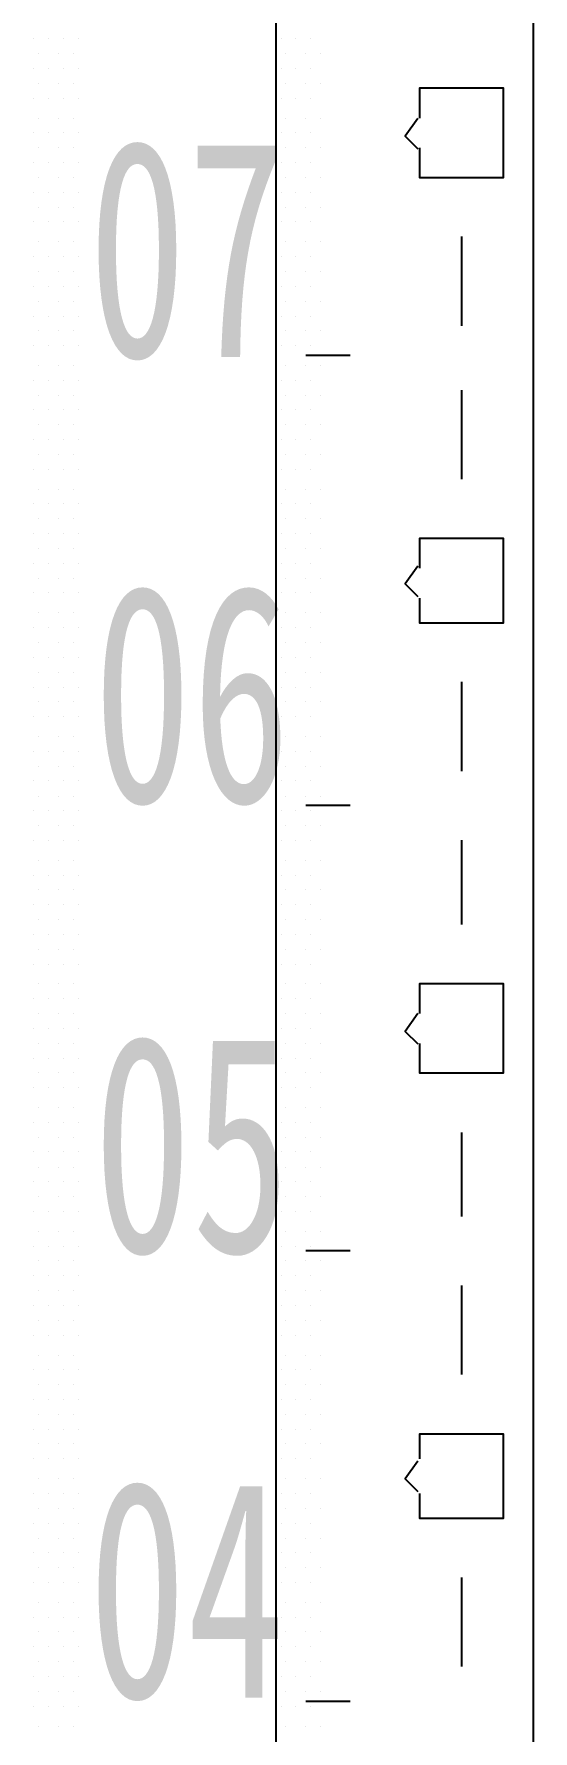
# Model space of a CAD drawing. Header units: metres. Extents: x 17 to 1264, y 17 to 859.
# Drawn here: x 123.98 to 138.52, y 181.73 to 231.12 of the extents above; entities that cross this region are included whole.
import ezdxf

# ---------------------------------------------------------------- set-up
doc = ezdxf.new("R2010")
doc.units = ezdxf.units.M
for name, color, linetype in [('LINES', 7, 'Continuous'), ('POLYLINES', 4, 'Continuous'), ('TEXTS', 3, 'Continuous')]:
    doc.layers.add(name, color=color, linetype=linetype)

msp = doc.modelspace()

# ---------------------------------------------------------------- linework, layer by layer
at = {"layer": 'LINES'}
for p, q in [((123.98, 230.98), (123.98, 230.98)), ((124.41, 230.98), (124.41, 230.98)), ((124.84, 230.98), (124.84, 230.98)), ((125.27, 230.98), (125.27, 230.98)), ((131.18, 230.98), (131.18, 230.98)), ((131.61, 230.98), (131.61, 230.98)), ((132.04, 230.98), (132.04, 230.98)), ((124.12, 230.54), (124.12, 230.54)), ((124.7, 230.54), (124.7, 230.54)), ((125.13, 230.54), (125.13, 230.54)), ((131.32, 230.54), (131.32, 230.54)), ((131.9, 230.54), (131.9, 230.54)), ((132.33, 230.54), (132.33, 230.54)), ((123.98, 230.11), (123.98, 230.11)), ((124.41, 230.11), (124.41, 230.11)), ((124.84, 230.11), (124.84, 230.11)), ((125.27, 230.11), (125.27, 230.11)), ((131.18, 230.11), (131.18, 230.11)), ((131.61, 230.11), (131.61, 230.11)), ((132.04, 230.11), (132.04, 230.11)), ((123.98, 229.25), (123.98, 229.25)), ((124.12, 229.68), (124.12, 229.68)), ((124.41, 229.25), (124.41, 229.25)), ((124.7, 229.68), (124.7, 229.68)), ((124.84, 229.25), (124.84, 229.25)), ((125.13, 229.68), (125.13, 229.68)), ((125.27, 229.25), (125.27, 229.25)), ((131.18, 229.25), (131.18, 229.25)), ((131.32, 229.68), (131.32, 229.68)), ((131.61, 229.25), (131.61, 229.25)), ((131.9, 229.68), (131.9, 229.68)), ((132.04, 229.25), (132.04, 229.25)), ((132.33, 229.68), (132.33, 229.68)), ((123.98, 228.24), (123.98, 228.24)), ((124.12, 228.67), (124.12, 228.67)), ((124.41, 228.24), (124.41, 228.24)), ((124.7, 228.67), (124.7, 228.67)), ((124.84, 228.24), (124.84, 228.24)), ((125.13, 228.67), (125.13, 228.67)), ((125.27, 228.24), (125.27, 228.24)), ((131.18, 228.24), (131.18, 228.24)), ((131.32, 228.67), (131.32, 228.67)), ((131.61, 228.24), (131.61, 228.24)), ((131.9, 228.67), (131.9, 228.67)), ((132.04, 228.24), (132.04, 228.24)), ((132.33, 228.67), (132.33, 228.67)), ((124.12, 227.81), (124.12, 227.81)), ((124.7, 227.81), (124.7, 227.81)), ((125.13, 227.81), (125.13, 227.81)), ((131.32, 227.81), (131.32, 227.81)), ((131.9, 227.81), (131.9, 227.81)), ((132.33, 227.81), (132.33, 227.81)), ((123.98, 227.38), (123.98, 227.38)), ((124.41, 227.38), (124.41, 227.38)), ((124.84, 227.38), (124.84, 227.38)), ((125.27, 227.38), (125.27, 227.38)), ((131.18, 227.38), (131.18, 227.38)), ((131.61, 227.38), (131.61, 227.38)), ((132.04, 227.38), (132.04, 227.38)), ((124.12, 226.94), (124.12, 226.94)), ((124.7, 226.94), (124.7, 226.94)), ((125.13, 226.94), (125.13, 226.94)), ((131.32, 226.94), (131.32, 226.94)), ((131.9, 226.94), (131.9, 226.94)), ((132.33, 226.94), (132.33, 226.94)), ((123.98, 226.51), (123.98, 226.51)), ((124.41, 226.51), (124.41, 226.51)), ((124.84, 226.51), (124.84, 226.51)), ((125.27, 226.51), (125.27, 226.51)), ((131.18, 226.51), (131.18, 226.51)), ((131.61, 226.51), (131.61, 226.51)), ((132.04, 226.51), (132.04, 226.51)), ((124.12, 226.08), (124.12, 226.08)), ((124.7, 226.08), (124.7, 226.08)), ((125.13, 226.08), (125.13, 226.08)), ((131.32, 226.08), (131.32, 226.08)), ((131.9, 226.08), (131.9, 226.08)), ((132.33, 226.08), (132.33, 226.08)), ((123.98, 225.65), (123.98, 225.65)), ((124.41, 225.65), (124.41, 225.65)), ((124.84, 225.65), (124.84, 225.65)), ((125.27, 225.65), (125.27, 225.65)), ((131.18, 225.65), (131.18, 225.65)), ((131.61, 225.65), (131.61, 225.65)), ((132.04, 225.65), (132.04, 225.65)), ((124.12, 225.07), (124.12, 225.07)), ((124.7, 225.07), (124.7, 225.07)), ((125.13, 225.07), (125.13, 225.07)), ((131.32, 225.07), (131.32, 225.07)), ((131.9, 225.07), (131.9, 225.07)), ((132.33, 225.07), (132.33, 225.07)), ((136.43, 225.22), (136.43, 222.62)), ((123.98, 224.64), (123.98, 224.64)), ((124.41, 224.64), (124.41, 224.64)), ((124.84, 224.64), (124.84, 224.64)), ((125.27, 224.64), (125.27, 224.64)), ((131.18, 224.64), (131.18, 224.64)), ((131.61, 224.64), (131.61, 224.64)), ((132.04, 224.64), (132.04, 224.64)), ((123.98, 223.78), (123.98, 223.78)), ((124.12, 224.21), (124.12, 224.21)), ((124.41, 223.78), (124.41, 223.78)), ((124.7, 224.21), (124.7, 224.21)), ((124.84, 223.78), (124.84, 223.78)), ((125.13, 224.21), (125.13, 224.21)), ((125.27, 223.78), (125.27, 223.78)), ((131.18, 223.78), (131.18, 223.78)), ((131.32, 224.21), (131.32, 224.21)), ((131.61, 223.78), (131.61, 223.78)), ((131.9, 224.21), (131.9, 224.21)), ((132.04, 223.78), (132.04, 223.78)), ((132.33, 224.21), (132.33, 224.21)), ((124.12, 223.34), (124.12, 223.34)), ((124.7, 223.34), (124.7, 223.34)), ((125.13, 223.34), (125.13, 223.34)), ((131.32, 223.34), (131.32, 223.34)), ((131.9, 223.34), (131.9, 223.34)), ((132.33, 223.34), (132.33, 223.34)), ((123.98, 222.91), (123.98, 222.91)), ((124.41, 222.91), (124.41, 222.91)), ((124.84, 222.91), (124.84, 222.91)), ((125.27, 222.91), (125.27, 222.91)), ((131.18, 222.91), (131.18, 222.91)), ((131.61, 222.91), (131.61, 222.91)), ((132.04, 222.91), (132.04, 222.91)), ((124.12, 222.48), (124.12, 222.48)), ((124.7, 222.48), (124.7, 222.48)), ((125.13, 222.48), (125.13, 222.48)), ((131.32, 222.48), (131.32, 222.48)), ((131.9, 222.48), (131.9, 222.48)), ((132.33, 222.48), (132.33, 222.48)), ((123.98, 222.05), (123.98, 222.05)), ((124.41, 222.05), (124.41, 222.05)), ((124.84, 222.05), (124.84, 222.05)), ((125.27, 222.05), (125.27, 222.05)), ((131.18, 222.05), (131.18, 222.05)), ((131.61, 222.05), (131.61, 222.05)), ((132.04, 222.05), (132.04, 222.05)), ((124.12, 221.47), (124.12, 221.47)), ((124.7, 221.47), (124.7, 221.47)), ((125.13, 221.47), (125.13, 221.47)), ((131.32, 221.47), (131.32, 221.47)), ((133.19, 221.76), (131.9, 221.76)), ((131.9, 221.47), (131.9, 221.47)), ((132.33, 221.47), (132.33, 221.47)), ((123.98, 221.04), (123.98, 221.04)), ((124.41, 221.04), (124.41, 221.04)), ((124.84, 221.04), (124.84, 221.04)), ((125.27, 221.04), (125.27, 221.04)), ((131.18, 221.04), (131.18, 221.04)), ((131.61, 221.04), (131.61, 221.04)), ((132.04, 221.04), (132.04, 221.04)), ((124.12, 220.61), (124.12, 220.61)), ((124.7, 220.61), (124.7, 220.61)), ((125.13, 220.61), (125.13, 220.61)), ((131.32, 220.61), (131.32, 220.61)), ((131.9, 220.61), (131.9, 220.61)), ((132.33, 220.61), (132.33, 220.61)), ((136.43, 220.75), (136.43, 218.16)), ((123.98, 220.18), (123.98, 220.18)), ((124.41, 220.18), (124.41, 220.18)), ((124.84, 220.18), (124.84, 220.18)), ((125.27, 220.18), (125.27, 220.18)), ((131.18, 220.18), (131.18, 220.18)), ((131.61, 220.18), (131.61, 220.18)), ((132.04, 220.18), (132.04, 220.18)), ((124.12, 219.74), (124.12, 219.74)), ((124.7, 219.74), (124.7, 219.74)), ((125.13, 219.74), (125.13, 219.74)), ((131.32, 219.74), (131.32, 219.74)), ((131.9, 219.74), (131.9, 219.74)), ((132.33, 219.74), (132.33, 219.74)), ((123.98, 219.31), (123.98, 219.31)), ((124.12, 218.88), (124.12, 218.88)), ((124.41, 219.31), (124.41, 219.31)), ((124.7, 218.88), (124.7, 218.88)), ((124.84, 219.31), (124.84, 219.31)), ((125.13, 218.88), (125.13, 218.88)), ((125.27, 219.31), (125.27, 219.31)), ((131.18, 219.31), (131.18, 219.31)), ((131.32, 218.88), (131.32, 218.88)), ((131.61, 219.31), (131.61, 219.31)), ((131.9, 218.88), (131.9, 218.88)), ((132.04, 219.31), (132.04, 219.31)), ((132.33, 218.88), (132.33, 218.88)), ((123.98, 218.45), (123.98, 218.45)), ((124.41, 218.45), (124.41, 218.45)), ((124.84, 218.45), (124.84, 218.45)), ((125.27, 218.45), (125.27, 218.45)), ((131.18, 218.45), (131.18, 218.45)), ((131.61, 218.45), (131.61, 218.45)), ((132.04, 218.45), (132.04, 218.45)), ((124.12, 217.87), (124.12, 217.87)), ((124.7, 217.87), (124.7, 217.87)), ((125.13, 217.87), (125.13, 217.87)), ((131.32, 217.87), (131.32, 217.87)), ((131.9, 217.87), (131.9, 217.87)), ((132.33, 217.87), (132.33, 217.87)), ((123.98, 217.44), (123.98, 217.44)), ((124.41, 217.44), (124.41, 217.44)), ((124.84, 217.44), (124.84, 217.44)), ((125.27, 217.44), (125.27, 217.44)), ((131.18, 217.44), (131.18, 217.44)), ((131.61, 217.44), (131.61, 217.44)), ((132.04, 217.44), (132.04, 217.44)), ((124.12, 217.01), (124.12, 217.01)), ((124.7, 217.01), (124.7, 217.01)), ((125.13, 217.01), (125.13, 217.01)), ((131.32, 217.01), (131.32, 217.01)), ((131.9, 217.01), (131.9, 217.01)), ((132.33, 217.01), (132.33, 217.01)), ((123.98, 216.58), (123.98, 216.58)), ((124.41, 216.58), (124.41, 216.58)), ((124.84, 216.58), (124.84, 216.58)), ((125.27, 216.58), (125.27, 216.58)), ((131.18, 216.58), (131.18, 216.58)), ((131.61, 216.58), (131.61, 216.58)), ((132.04, 216.58), (132.04, 216.58)), ((124.12, 216.14), (124.12, 216.14)), ((124.7, 216.14), (124.7, 216.14)), ((125.13, 216.14), (125.13, 216.14)), ((131.32, 216.14), (131.32, 216.14)), ((131.9, 216.14), (131.9, 216.14)), ((132.33, 216.14), (132.33, 216.14)), ((123.98, 215.71), (123.98, 215.71)), ((124.41, 215.71), (124.41, 215.71)), ((124.84, 215.71), (124.84, 215.71)), ((125.27, 215.71), (125.27, 215.71)), ((131.18, 215.71), (131.18, 215.71)), ((131.61, 215.71), (131.61, 215.71)), ((132.04, 215.71), (132.04, 215.71)), ((124.12, 215.28), (124.12, 215.28)), ((124.7, 215.28), (124.7, 215.28)), ((125.13, 215.28), (125.13, 215.28)), ((131.32, 215.28), (131.32, 215.28)), ((131.9, 215.28), (131.9, 215.28)), ((132.33, 215.28), (132.33, 215.28)), ((123.98, 214.85), (123.98, 214.85)), ((124.41, 214.85), (124.41, 214.85)), ((124.84, 214.85), (124.84, 214.85)), ((125.27, 214.85), (125.27, 214.85)), ((131.18, 214.85), (131.18, 214.85)), ((131.61, 214.85), (131.61, 214.85)), ((132.04, 214.85), (132.04, 214.85)), ((124.12, 214.27), (124.12, 214.27)), ((124.7, 214.27), (124.7, 214.27)), ((125.13, 214.27), (125.13, 214.27)), ((131.32, 214.27), (131.32, 214.27)), ((131.9, 214.27), (131.9, 214.27)), ((132.33, 214.27), (132.33, 214.27)), ((123.98, 213.84), (123.98, 213.84)), ((124.12, 213.41), (124.12, 213.41)), ((124.41, 213.84), (124.41, 213.84)), ((124.7, 213.41), (124.7, 213.41)), ((124.84, 213.84), (124.84, 213.84)), ((125.13, 213.41), (125.13, 213.41)), ((125.27, 213.84), (125.27, 213.84)), ((131.18, 213.84), (131.18, 213.84)), ((131.32, 213.41), (131.32, 213.41)), ((131.61, 213.84), (131.61, 213.84)), ((131.9, 213.41), (131.9, 213.41)), ((132.04, 213.84), (132.04, 213.84)), ((132.33, 213.41), (132.33, 213.41)), ((123.98, 212.98), (123.98, 212.98)), ((124.41, 212.98), (124.41, 212.98)), ((124.84, 212.98), (124.84, 212.98)), ((125.27, 212.98), (125.27, 212.98)), ((131.18, 212.98), (131.18, 212.98)), ((131.61, 212.98), (131.61, 212.98)), ((132.04, 212.98), (132.04, 212.98)), ((124.12, 212.54), (124.12, 212.54)), ((124.7, 212.54), (124.7, 212.54)), ((125.13, 212.54), (125.13, 212.54)), ((131.32, 212.54), (131.32, 212.54)), ((131.9, 212.54), (131.9, 212.54)), ((132.33, 212.54), (132.33, 212.54)), ((123.98, 212.11), (123.98, 212.11)), ((124.41, 212.11), (124.41, 212.11)), ((124.84, 212.11), (124.84, 212.11)), ((125.27, 212.11), (125.27, 212.11)), ((131.18, 212.11), (131.18, 212.11)), ((131.61, 212.11), (131.61, 212.11)), ((132.04, 212.11), (132.04, 212.11)), ((136.43, 212.26), (136.43, 209.66)), ((124.12, 211.68), (124.12, 211.68)), ((124.7, 211.68), (124.7, 211.68)), ((125.13, 211.68), (125.13, 211.68)), ((131.32, 211.68), (131.32, 211.68)), ((131.9, 211.68), (131.9, 211.68)), ((132.33, 211.68), (132.33, 211.68)), ((123.98, 211.25), (123.98, 211.25)), ((124.41, 211.25), (124.41, 211.25)), ((124.84, 211.25), (124.84, 211.25)), ((125.27, 211.25), (125.27, 211.25)), ((131.18, 211.25), (131.18, 211.25)), ((131.61, 211.25), (131.61, 211.25)), ((132.04, 211.25), (132.04, 211.25)), ((124.12, 210.67), (124.12, 210.67)), ((124.7, 210.67), (124.7, 210.67)), ((125.13, 210.67), (125.13, 210.67)), ((131.32, 210.67), (131.32, 210.67)), ((131.9, 210.67), (131.9, 210.67)), ((132.33, 210.67), (132.33, 210.67)), ((123.98, 210.24), (123.98, 210.24)), ((124.41, 210.24), (124.41, 210.24)), ((124.84, 210.24), (124.84, 210.24)), ((125.27, 210.24), (125.27, 210.24)), ((131.18, 210.24), (131.18, 210.24)), ((131.61, 210.24), (131.61, 210.24)), ((132.04, 210.24), (132.04, 210.24)), ((124.12, 209.81), (124.12, 209.81)), ((124.7, 209.81), (124.7, 209.81)), ((125.13, 209.81), (125.13, 209.81)), ((131.32, 209.81), (131.32, 209.81)), ((131.9, 209.81), (131.9, 209.81)), ((132.33, 209.81), (132.33, 209.81)), ((123.98, 209.38), (123.98, 209.38)), ((124.41, 209.38), (124.41, 209.38)), ((124.84, 209.38), (124.84, 209.38)), ((125.27, 209.38), (125.27, 209.38)), ((131.18, 209.38), (131.18, 209.38)), ((131.61, 209.38), (131.61, 209.38)), ((132.04, 209.38), (132.04, 209.38)), ((123.98, 208.51), (123.98, 208.51)), ((124.12, 208.94), (124.12, 208.94)), ((124.41, 208.51), (124.41, 208.51)), ((124.7, 208.94), (124.7, 208.94)), ((124.84, 208.51), (124.84, 208.51)), ((125.13, 208.94), (125.13, 208.94)), ((125.27, 208.51), (125.27, 208.51)), ((131.18, 208.51), (131.18, 208.51)), ((131.32, 208.94), (131.32, 208.94)), ((131.61, 208.51), (131.61, 208.51)), ((131.9, 208.94), (131.9, 208.94)), ((133.19, 208.66), (131.9, 208.66)), ((132.04, 208.51), (132.04, 208.51)), ((132.33, 208.94), (132.33, 208.94)), ((124.12, 208.08), (124.12, 208.08)), ((124.7, 208.08), (124.7, 208.08)), ((125.13, 208.08), (125.13, 208.08)), ((131.32, 208.08), (131.32, 208.08)), ((131.9, 208.08), (131.9, 208.08)), ((132.33, 208.08), (132.33, 208.08)), ((123.98, 207.65), (123.98, 207.65)), ((124.41, 207.65), (124.41, 207.65)), ((124.84, 207.65), (124.84, 207.65)), ((125.27, 207.65), (125.27, 207.65)), ((131.18, 207.65), (131.18, 207.65)), ((131.61, 207.65), (131.61, 207.65)), ((132.04, 207.65), (132.04, 207.65)), ((136.43, 207.65), (136.43, 205.2)), ((124.12, 207.07), (124.12, 207.07)), ((124.7, 207.07), (124.7, 207.07)), ((125.13, 207.07), (125.13, 207.07)), ((131.32, 207.07), (131.32, 207.07)), ((131.9, 207.07), (131.9, 207.07)), ((132.33, 207.07), (132.33, 207.07)), ((123.98, 206.64), (123.98, 206.64)), ((124.41, 206.64), (124.41, 206.64)), ((124.84, 206.64), (124.84, 206.64)), ((125.27, 206.64), (125.27, 206.64)), ((131.18, 206.64), (131.18, 206.64)), ((131.61, 206.64), (131.61, 206.64)), ((132.04, 206.64), (132.04, 206.64)), ((124.12, 206.21), (124.12, 206.21)), ((124.7, 206.21), (124.7, 206.21)), ((125.13, 206.21), (125.13, 206.21)), ((131.32, 206.21), (131.32, 206.21)), ((131.9, 206.21), (131.9, 206.21)), ((132.33, 206.21), (132.33, 206.21)), ((123.98, 205.78), (123.98, 205.78)), ((124.41, 205.78), (124.41, 205.78)), ((124.84, 205.78), (124.84, 205.78)), ((125.27, 205.78), (125.27, 205.78)), ((131.18, 205.78), (131.18, 205.78)), ((131.61, 205.78), (131.61, 205.78)), ((132.04, 205.78), (132.04, 205.78)), ((124.12, 205.34), (124.12, 205.34)), ((124.7, 205.34), (124.7, 205.34)), ((125.13, 205.34), (125.13, 205.34)), ((131.32, 205.34), (131.32, 205.34)), ((131.9, 205.34), (131.9, 205.34)), ((132.33, 205.34), (132.33, 205.34)), ((123.98, 204.91), (123.98, 204.91)), ((124.41, 204.91), (124.41, 204.91)), ((124.84, 204.91), (124.84, 204.91)), ((125.27, 204.91), (125.27, 204.91)), ((131.18, 204.91), (131.18, 204.91)), ((131.61, 204.91), (131.61, 204.91)), ((132.04, 204.91), (132.04, 204.91)), ((123.98, 204.05), (123.98, 204.05)), ((124.12, 204.48), (124.12, 204.48)), ((124.41, 204.05), (124.41, 204.05)), ((124.7, 204.48), (124.7, 204.48)), ((124.84, 204.05), (124.84, 204.05)), ((125.13, 204.48), (125.13, 204.48)), ((125.27, 204.05), (125.27, 204.05)), ((131.18, 204.05), (131.18, 204.05)), ((131.32, 204.48), (131.32, 204.48)), ((131.61, 204.05), (131.61, 204.05)), ((131.9, 204.48), (131.9, 204.48)), ((132.04, 204.05), (132.04, 204.05)), ((132.33, 204.48), (132.33, 204.48)), ((123.98, 203.04), (123.98, 203.04)), ((124.12, 203.47), (124.12, 203.47)), ((124.41, 203.04), (124.41, 203.04)), ((124.7, 203.47), (124.7, 203.47)), ((124.84, 203.04), (124.84, 203.04)), ((125.13, 203.47), (125.13, 203.47)), ((125.27, 203.04), (125.27, 203.04)), ((131.18, 203.04), (131.18, 203.04)), ((131.32, 203.47), (131.32, 203.47)), ((131.61, 203.04), (131.61, 203.04)), ((131.9, 203.47), (131.9, 203.47)), ((132.04, 203.04), (132.04, 203.04)), ((132.33, 203.47), (132.33, 203.47)), ((124.12, 202.61), (124.12, 202.61)), ((124.7, 202.61), (124.7, 202.61)), ((125.13, 202.61), (125.13, 202.61)), ((131.32, 202.61), (131.32, 202.61)), ((131.9, 202.61), (131.9, 202.61)), ((132.33, 202.61), (132.33, 202.61)), ((123.98, 202.18), (123.98, 202.18)), ((124.41, 202.18), (124.41, 202.18)), ((124.84, 202.18), (124.84, 202.18)), ((125.27, 202.18), (125.27, 202.18)), ((131.18, 202.18), (131.18, 202.18)), ((131.61, 202.18), (131.61, 202.18)), ((132.04, 202.18), (132.04, 202.18)), ((124.12, 201.74), (124.12, 201.74)), ((124.7, 201.74), (124.7, 201.74)), ((125.13, 201.74), (125.13, 201.74)), ((131.32, 201.74), (131.32, 201.74)), ((131.9, 201.74), (131.9, 201.74)), ((132.33, 201.74), (132.33, 201.74)), ((123.98, 201.31), (123.98, 201.31)), ((124.41, 201.31), (124.41, 201.31)), ((124.84, 201.31), (124.84, 201.31)), ((125.27, 201.31), (125.27, 201.31)), ((131.18, 201.31), (131.18, 201.31)), ((131.61, 201.31), (131.61, 201.31)), ((132.04, 201.31), (132.04, 201.31)), ((124.12, 200.88), (124.12, 200.88)), ((124.7, 200.88), (124.7, 200.88)), ((125.13, 200.88), (125.13, 200.88)), ((131.32, 200.88), (131.32, 200.88)), ((131.9, 200.88), (131.9, 200.88)), ((132.33, 200.88), (132.33, 200.88)), ((123.98, 200.45), (123.98, 200.45)), ((124.41, 200.45), (124.41, 200.45)), ((124.84, 200.45), (124.84, 200.45)), ((125.27, 200.45), (125.27, 200.45)), ((131.18, 200.45), (131.18, 200.45)), ((131.61, 200.45), (131.61, 200.45)), ((132.04, 200.45), (132.04, 200.45)), ((124.12, 199.87), (124.12, 199.87)), ((124.7, 199.87), (124.7, 199.87)), ((125.13, 199.87), (125.13, 199.87)), ((131.32, 199.87), (131.32, 199.87)), ((131.9, 199.87), (131.9, 199.87)), ((132.33, 199.87), (132.33, 199.87)), ((123.98, 199.44), (123.98, 199.44)), ((124.41, 199.44), (124.41, 199.44)), ((124.84, 199.44), (124.84, 199.44)), ((125.27, 199.44), (125.27, 199.44)), ((131.18, 199.44), (131.18, 199.44)), ((131.61, 199.44), (131.61, 199.44)), ((132.04, 199.44), (132.04, 199.44)), ((136.43, 199.15), (136.43, 196.7)), ((123.98, 198.58), (123.98, 198.58)), ((124.12, 199.01), (124.12, 199.01)), ((124.41, 198.58), (124.41, 198.58)), ((124.7, 199.01), (124.7, 199.01)), ((124.84, 198.58), (124.84, 198.58)), ((125.13, 199.01), (125.13, 199.01)), ((125.27, 198.58), (125.27, 198.58)), ((131.18, 198.58), (131.18, 198.58)), ((131.32, 199.01), (131.32, 199.01)), ((131.61, 198.58), (131.61, 198.58)), ((131.9, 199.01), (131.9, 199.01)), ((132.04, 198.58), (132.04, 198.58)), ((132.33, 199.01), (132.33, 199.01)), ((124.12, 198.14), (124.12, 198.14)), ((124.7, 198.14), (124.7, 198.14)), ((125.13, 198.14), (125.13, 198.14)), ((131.32, 198.14), (131.32, 198.14)), ((131.9, 198.14), (131.9, 198.14)), ((132.33, 198.14), (132.33, 198.14)), ((123.98, 197.71), (123.98, 197.71)), ((124.41, 197.71), (124.41, 197.71)), ((124.84, 197.71), (124.84, 197.71)), ((125.27, 197.71), (125.27, 197.71)), ((131.18, 197.71), (131.18, 197.71)), ((131.61, 197.71), (131.61, 197.71)), ((132.04, 197.71), (132.04, 197.71)), ((124.12, 197.28), (124.12, 197.28)), ((124.7, 197.28), (124.7, 197.28)), ((125.13, 197.28), (125.13, 197.28)), ((131.32, 197.28), (131.32, 197.28)), ((131.9, 197.28), (131.9, 197.28)), ((132.33, 197.28), (132.33, 197.28)), ((123.98, 196.85), (123.98, 196.85)), ((124.41, 196.85), (124.41, 196.85)), ((124.84, 196.85), (124.84, 196.85)), ((125.27, 196.85), (125.27, 196.85)), ((131.18, 196.85), (131.18, 196.85)), ((131.61, 196.85), (131.61, 196.85)), ((132.04, 196.85), (132.04, 196.85)), ((124.12, 196.27), (124.12, 196.27)), ((124.7, 196.27), (124.7, 196.27)), ((125.13, 196.27), (125.13, 196.27)), ((131.32, 196.27), (131.32, 196.27)), ((131.9, 196.27), (131.9, 196.27)), ((132.33, 196.27), (132.33, 196.27)), ((123.98, 195.84), (123.98, 195.84)), ((124.41, 195.84), (124.41, 195.84)), ((124.84, 195.84), (124.84, 195.84)), ((125.27, 195.84), (125.27, 195.84)), ((131.18, 195.84), (131.18, 195.84)), ((131.61, 195.84), (131.61, 195.84)), ((133.19, 195.7), (131.9, 195.7)), ((132.04, 195.84), (132.04, 195.84)), ((124.12, 195.41), (124.12, 195.41)), ((124.7, 195.41), (124.7, 195.41)), ((125.13, 195.41), (125.13, 195.41)), ((131.32, 195.41), (131.32, 195.41)), ((131.9, 195.41), (131.9, 195.41)), ((132.33, 195.41), (132.33, 195.41)), ((123.98, 194.98), (123.98, 194.98)), ((124.41, 194.98), (124.41, 194.98)), ((124.84, 194.98), (124.84, 194.98)), ((125.27, 194.98), (125.27, 194.98)), ((131.18, 194.98), (131.18, 194.98)), ((131.61, 194.98), (131.61, 194.98)), ((132.04, 194.98), (132.04, 194.98)), ((136.43, 194.69), (136.43, 192.1)), ((124.12, 194.54), (124.12, 194.54)), ((124.7, 194.54), (124.7, 194.54)), ((125.13, 194.54), (125.13, 194.54)), ((131.32, 194.54), (131.32, 194.54)), ((131.9, 194.54), (131.9, 194.54)), ((132.33, 194.54), (132.33, 194.54)), ((123.98, 194.11), (123.98, 194.11)), ((124.12, 193.68), (124.12, 193.68)), ((124.41, 194.11), (124.41, 194.11)), ((124.7, 193.68), (124.7, 193.68)), ((124.84, 194.11), (124.84, 194.11)), ((125.13, 193.68), (125.13, 193.68)), ((125.27, 194.11), (125.27, 194.11)), ((131.18, 194.11), (131.18, 194.11)), ((131.32, 193.68), (131.32, 193.68)), ((131.61, 194.11), (131.61, 194.11)), ((131.9, 193.68), (131.9, 193.68)), ((132.04, 194.11), (132.04, 194.11)), ((132.33, 193.68), (132.33, 193.68)), ((123.98, 193.25), (123.98, 193.25)), ((124.41, 193.25), (124.41, 193.25)), ((124.84, 193.25), (124.84, 193.25)), ((125.27, 193.25), (125.27, 193.25)), ((131.18, 193.25), (131.18, 193.25)), ((131.61, 193.25), (131.61, 193.25)), ((132.04, 193.25), (132.04, 193.25)), ((124.12, 192.67), (124.12, 192.67)), ((124.7, 192.67), (124.7, 192.67)), ((125.13, 192.67), (125.13, 192.67)), ((131.32, 192.67), (131.32, 192.67)), ((131.9, 192.67), (131.9, 192.67)), ((132.33, 192.67), (132.33, 192.67)), ((123.98, 192.24), (123.98, 192.24)), ((124.41, 192.24), (124.41, 192.24)), ((124.84, 192.24), (124.84, 192.24)), ((125.27, 192.24), (125.27, 192.24)), ((131.18, 192.24), (131.18, 192.24)), ((131.61, 192.24), (131.61, 192.24)), ((132.04, 192.24), (132.04, 192.24)), ((124.12, 191.81), (124.12, 191.81)), ((124.7, 191.81), (124.7, 191.81)), ((125.13, 191.81), (125.13, 191.81)), ((131.32, 191.81), (131.32, 191.81)), ((131.9, 191.81), (131.9, 191.81)), ((132.33, 191.81), (132.33, 191.81)), ((123.98, 191.38), (123.98, 191.38)), ((124.41, 191.38), (124.41, 191.38)), ((124.84, 191.38), (124.84, 191.38)), ((125.27, 191.38), (125.27, 191.38)), ((131.18, 191.38), (131.18, 191.38)), ((131.61, 191.38), (131.61, 191.38)), ((132.04, 191.38), (132.04, 191.38)), ((124.12, 190.94), (124.12, 190.94)), ((124.7, 190.94), (124.7, 190.94)), ((125.13, 190.94), (125.13, 190.94)), ((131.32, 190.94), (131.32, 190.94)), ((131.9, 190.94), (131.9, 190.94)), ((132.33, 190.94), (132.33, 190.94)), ((123.98, 190.51), (123.98, 190.51)), ((124.41, 190.51), (124.41, 190.51)), ((124.84, 190.51), (124.84, 190.51)), ((125.27, 190.51), (125.27, 190.51)), ((131.18, 190.51), (131.18, 190.51)), ((131.61, 190.51), (131.61, 190.51)), ((132.04, 190.51), (132.04, 190.51)), ((124.12, 190.08), (124.12, 190.08)), ((124.7, 190.08), (124.7, 190.08)), ((125.13, 190.08), (125.13, 190.08)), ((131.32, 190.08), (131.32, 190.08)), ((131.9, 190.08), (131.9, 190.08)), ((132.33, 190.08), (132.33, 190.08)), ((123.98, 189.65), (123.98, 189.65)), ((124.41, 189.65), (124.41, 189.65)), ((124.84, 189.65), (124.84, 189.65)), ((125.27, 189.65), (125.27, 189.65)), ((131.18, 189.65), (131.18, 189.65)), ((131.61, 189.65), (131.61, 189.65)), ((132.04, 189.65), (132.04, 189.65)), ((124.12, 189.07), (124.12, 189.07)), ((124.7, 189.07), (124.7, 189.07)), ((125.13, 189.07), (125.13, 189.07)), ((131.32, 189.07), (131.32, 189.07)), ((131.9, 189.07), (131.9, 189.07)), ((132.33, 189.07), (132.33, 189.07)), ((123.98, 188.64), (123.98, 188.64)), ((124.12, 188.21), (124.12, 188.21)), ((124.41, 188.64), (124.41, 188.64)), ((124.7, 188.21), (124.7, 188.21)), ((124.84, 188.64), (124.84, 188.64)), ((125.13, 188.21), (125.13, 188.21)), ((125.27, 188.64), (125.27, 188.64)), ((131.18, 188.64), (131.18, 188.64)), ((131.32, 188.21), (131.32, 188.21)), ((131.61, 188.64), (131.61, 188.64)), ((131.9, 188.21), (131.9, 188.21)), ((132.04, 188.64), (132.04, 188.64)), ((132.33, 188.21), (132.33, 188.21)), ((123.98, 187.78), (123.98, 187.78)), ((124.41, 187.78), (124.41, 187.78)), ((124.84, 187.78), (124.84, 187.78)), ((125.27, 187.78), (125.27, 187.78)), ((131.18, 187.78), (131.18, 187.78)), ((131.61, 187.78), (131.61, 187.78)), ((132.04, 187.78), (132.04, 187.78)), ((124.12, 187.34), (124.12, 187.34)), ((124.7, 187.34), (124.7, 187.34)), ((125.13, 187.34), (125.13, 187.34)), ((131.32, 187.34), (131.32, 187.34)), ((131.9, 187.34), (131.9, 187.34)), ((132.33, 187.34), (132.33, 187.34)), ((123.98, 186.91), (123.98, 186.91)), ((124.41, 186.91), (124.41, 186.91)), ((124.84, 186.91), (124.84, 186.91)), ((125.27, 186.91), (125.27, 186.91)), ((131.18, 186.91), (131.18, 186.91)), ((131.61, 186.91), (131.61, 186.91)), ((132.04, 186.91), (132.04, 186.91)), ((124.12, 186.48), (124.12, 186.48)), ((124.7, 186.48), (124.7, 186.48)), ((125.13, 186.48), (125.13, 186.48)), ((131.32, 186.48), (131.32, 186.48)), ((131.9, 186.48), (131.9, 186.48)), ((132.33, 186.48), (132.33, 186.48)), ((123.98, 186.05), (123.98, 186.05)), ((124.41, 186.05), (124.41, 186.05)), ((124.84, 186.05), (124.84, 186.05)), ((125.27, 186.05), (125.27, 186.05)), ((131.18, 186.05), (131.18, 186.05)), ((131.61, 186.05), (131.61, 186.05)), ((132.04, 186.05), (132.04, 186.05)), ((136.43, 186.19), (136.43, 183.6)), ((124.12, 185.47), (124.12, 185.47)), ((124.7, 185.47), (124.7, 185.47)), ((125.13, 185.47), (125.13, 185.47)), ((131.32, 185.47), (131.32, 185.47)), ((131.9, 185.47), (131.9, 185.47)), ((132.33, 185.47), (132.33, 185.47)), ((123.98, 185.04), (123.98, 185.04)), ((124.41, 185.04), (124.41, 185.04)), ((124.84, 185.04), (124.84, 185.04)), ((125.27, 185.04), (125.27, 185.04)), ((131.18, 185.04), (131.18, 185.04)), ((131.61, 185.04), (131.61, 185.04)), ((132.04, 185.04), (132.04, 185.04)), ((124.12, 184.61), (124.12, 184.61)), ((124.7, 184.61), (124.7, 184.61)), ((125.13, 184.61), (125.13, 184.61)), ((131.32, 184.61), (131.32, 184.61)), ((131.9, 184.61), (131.9, 184.61)), ((132.33, 184.61), (132.33, 184.61)), ((123.98, 184.18), (123.98, 184.18)), ((124.41, 184.18), (124.41, 184.18)), ((124.84, 184.18), (124.84, 184.18)), ((125.27, 184.18), (125.27, 184.18)), ((131.18, 184.18), (131.18, 184.18)), ((131.61, 184.18), (131.61, 184.18)), ((132.04, 184.18), (132.04, 184.18)), ((123.98, 183.31), (123.98, 183.31)), ((124.12, 183.74), (124.12, 183.74)), ((124.41, 183.31), (124.41, 183.31)), ((124.7, 183.74), (124.7, 183.74)), ((124.84, 183.31), (124.84, 183.31)), ((125.13, 183.74), (125.13, 183.74)), ((125.27, 183.31), (125.27, 183.31)), ((131.18, 183.31), (131.18, 183.31)), ((131.32, 183.74), (131.32, 183.74)), ((131.61, 183.31), (131.61, 183.31)), ((131.9, 183.74), (131.9, 183.74)), ((132.04, 183.31), (132.04, 183.31)), ((132.33, 183.74), (132.33, 183.74)), ((124.12, 182.88), (124.12, 182.88)), ((124.7, 182.88), (124.7, 182.88)), ((125.13, 182.88), (125.13, 182.88)), ((131.32, 182.88), (131.32, 182.88)), ((131.9, 182.88), (131.9, 182.88)), ((132.33, 182.88), (132.33, 182.88)), ((123.98, 182.45), (123.98, 182.45)), ((124.41, 182.45), (124.41, 182.45)), ((124.84, 182.45), (124.84, 182.45)), ((125.27, 182.45), (125.27, 182.45)), ((131.18, 182.45), (131.18, 182.45)), ((131.61, 182.45), (131.61, 182.45)), ((133.19, 182.59), (131.9, 182.59)), ((132.04, 182.45), (132.04, 182.45)), ((124.12, 181.87), (124.12, 181.87)), ((124.7, 181.87), (124.7, 181.87)), ((125.13, 181.87), (125.13, 181.87)), ((131.32, 181.87), (131.32, 181.87)), ((131.9, 181.87), (131.9, 181.87)), ((132.33, 181.87), (132.33, 181.87))]:
    msp.add_line(p, q, dxfattribs=at)
at = {"layer": 'POLYLINES'}
for points in [[(138.52, 740.45), (138.52, 596.88), (138.52, 143.57)], [(131.03, 738.86), (131.03, 596.88), (131.03, 143.57)], [(135.21, 227.81), (135.21, 226.94), (137.66, 226.94), (137.66, 229.54), (135.21, 229.54), (135.21, 228.67)], [(135.16, 228.66), (134.79, 228.14), (135.16, 227.78)], [(135.21, 214.7), (135.21, 213.98), (137.66, 213.98), (137.66, 216.43), (135.21, 216.43), (135.21, 215.57)], [(135.16, 215.63), (134.79, 215.12), (135.16, 214.75)], [(135.21, 201.74), (135.21, 200.88), (137.66, 200.88), (137.66, 203.47), (135.21, 203.47), (135.21, 202.61)], [(135.16, 202.61), (134.79, 202.09), (135.16, 201.73)], [(135.21, 188.64), (135.21, 187.92), (137.66, 187.92), (137.66, 190.37), (135.21, 190.37), (135.21, 189.65)], [(135.16, 189.58), (134.79, 189.07), (135.16, 188.7)]]:
    msp.add_lwpolyline(points, dxfattribs=at)

# ---------------------------------------------------------------- texts
at = {"layer": 'TEXTS', "width": 0.666667}
for s, p in [('07', (125.56, 221.72)), ('06', (125.71, 208.76)), ('05', (125.71, 195.66)), ('04', (125.56, 182.7))]:
    msp.add_text(s, height=6.33, dxfattribs=at).set_placement(p)

doc.saveas('drawing.dxf')
